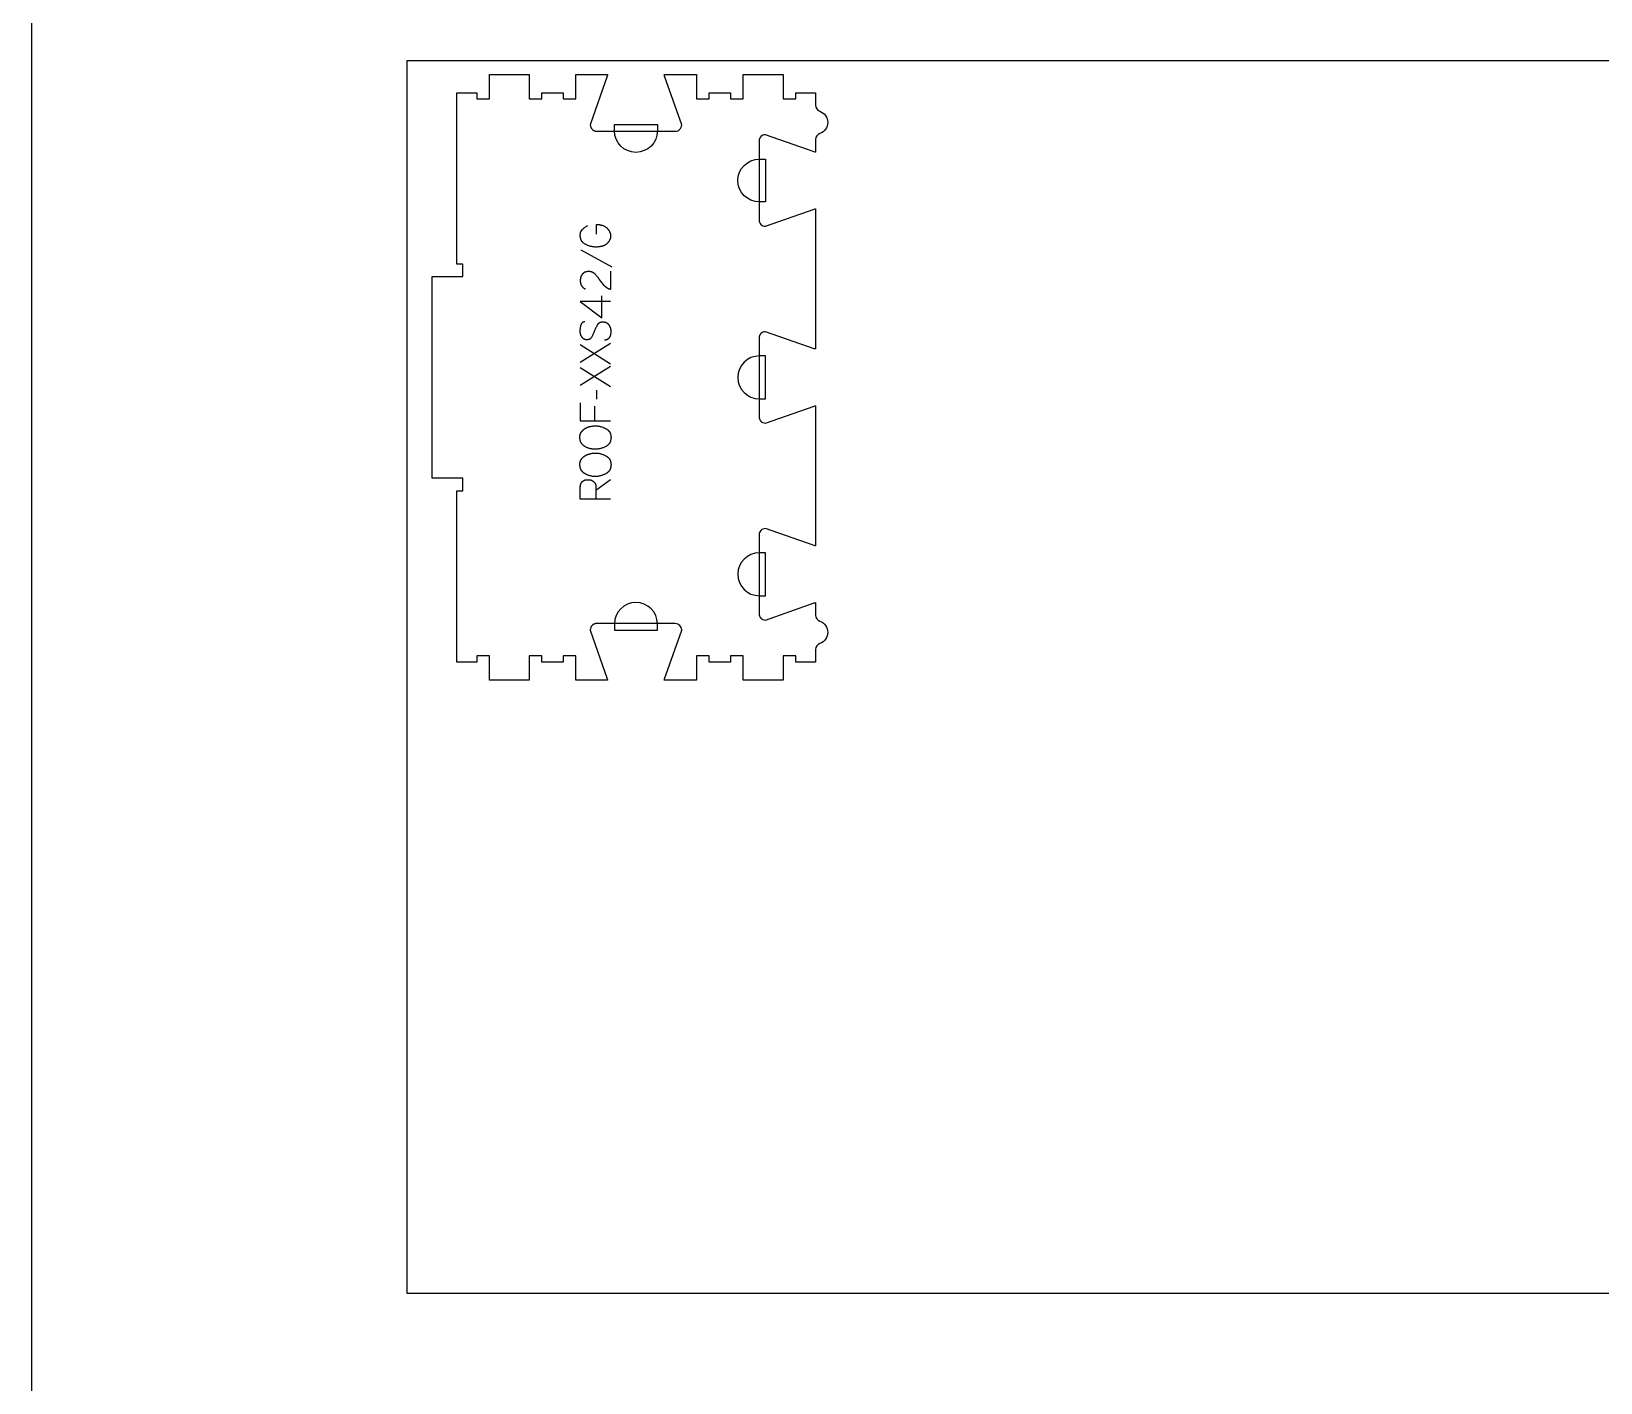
# Model space of a CAD drawing. Extents: x -20252 to -17068, y -84343 to -75479.
# Drawn here: x -20252 to -18698, y -80132 to -78794 of the extents above; entities that cross this region are included whole.
import ezdxf

# ---------------------------------------------------------------- set-up
doc = ezdxf.new("R2010")
doc.units = 0
for name, color, linetype in [('0_SHEET_SPRUCEPLY_2440X122', 1, 'CONTINUOUS'), ('1_ANYTOOL_1MMDEEP_LABELS_S', 2, 'CONTINUOUS'), ('4_ANYTOOL_CUTTHROUGH_OUTSI', 5, 'CONTINUOUS'), ('5_ANYTOOL_HALF_MILL_9MM_IN', 3, 'CONTINUOUS'), ('DONOTCUT', 18, 'CONTINUOUS')]:
    doc.layers.add(name, color=color, linetype=linetype)

msp = doc.modelspace()

# ---------------------------------------------------------------- linework, layer by layer
at = {"layer": '0_SHEET_SPRUCEPLY_2440X122'}
msp.add_lwpolyline([(-19879.9, -78823), (-19879.9, -80043), (-17439.9, -80043), (-17439.9, -78823)], close=True, dxfattribs=at)
at = {"layer": '1_ANYTOOL_1MMDEEP_LABELS_S'}
for points in [[(-19692, -78994.8), (-19692, -78985.1), (-19691.1, -78985.1), (-19690.3, -78985.2), (-19689.9, -78985.2), (-19689.6, -78985.2), (-19689.2, -78985.3), (-19688.8, -78985.4), (-19688.4, -78985.4), (-19688.1, -78985.5), (-19687.7, -78985.6), (-19687.4, -78985.7), (-19687, -78985.8), (-19686.7, -78985.9), (-19686.4, -78986), (-19686, -78986.1), (-19685.7, -78986.2), (-19685.4, -78986.3), (-19685.1, -78986.5), (-19684.8, -78986.6), (-19684.5, -78986.7), (-19684.2, -78986.9), (-19684, -78987.1), (-19683.7, -78987.2), (-19683.4, -78987.4), (-19683.2, -78987.6), (-19682.9, -78987.7), (-19682.7, -78987.9), (-19682.4, -78988.1), (-19682.2, -78988.3), (-19681.9, -78988.6), (-19681.7, -78988.8), (-19681.5, -78989), (-19681.3, -78989.2), (-19681.1, -78989.4), (-19680.9, -78989.7), (-19680.7, -78989.9), (-19680.5, -78990.1), (-19680.4, -78990.3), (-19680.2, -78990.6), (-19680, -78990.8), (-19679.9, -78991), (-19679.7, -78991.3), (-19679.6, -78991.5), (-19679.4, -78991.7), (-19679.3, -78992), (-19679.2, -78992.2), (-19679.1, -78992.5), (-19679, -78992.7), (-19678.9, -78992.9), (-19678.8, -78993.2), (-19678.7, -78993.4), (-19678.6, -78993.7), (-19678.5, -78993.9), (-19678.5, -78994.2), (-19678.4, -78994.4), (-19678.4, -78994.7), (-19678.3, -78994.9), (-19678.3, -78995.2), (-19678.2, -78995.4), (-19678.2, -78995.7), (-19678.2, -78995.9), (-19678.2, -78996.2), (-19678.2, -78996.5), (-19678.2, -78996.7), (-19678.2, -78997), (-19678.2, -78997.2), (-19678.2, -78997.5), (-19678.2, -78997.7), (-19678.3, -78998), (-19678.3, -78998.2), (-19678.4, -78998.5), (-19678.4, -78998.7), (-19678.5, -78999), (-19678.6, -78999.2), (-19678.6, -78999.5), (-19678.7, -78999.7), (-19678.8, -79000), (-19678.9, -79000.2), (-19679, -79000.4), (-19679.1, -79000.7), (-19679.3, -79000.9), (-19679.4, -79001.1), (-19679.5, -79001.4), (-19679.7, -79001.6), (-19679.8, -79001.8), (-19680, -79002.1), (-19680.1, -79002.3), (-19680.3, -79002.5), (-19680.5, -79002.7), (-19680.7, -79003), (-19680.8, -79003.2), (-19681, -79003.4), (-19681.3, -79003.6), (-19681.5, -79003.8), (-19681.7, -79004.1), (-19681.9, -79004.3), (-19682.1, -79004.5), (-19682.4, -79004.7), (-19682.6, -79004.9), (-19682.9, -79005), (-19683.2, -79005.2), (-19683.4, -79005.4), (-19683.7, -79005.6), (-19684, -79005.7), (-19684.3, -79005.9), (-19684.6, -79006), (-19684.9, -79006.1), (-19685.2, -79006.3), (-19685.5, -79006.4), (-19685.9, -79006.5), (-19686.2, -79006.6), (-19686.6, -79006.7), (-19686.9, -79006.8), (-19687.3, -79006.9), (-19687.7, -79007), (-19688, -79007.1), (-19688.4, -79007.1), (-19688.8, -79007.2), (-19689.2, -79007.3), (-19689.6, -79007.3), (-19690, -79007.4), (-19690.9, -79007.4), (-19691.8, -79007.5), (-19692.7, -79007.5), (-19693.4, -79007.5), (-19694, -79007.4), (-19694.7, -79007.4), (-19695.4, -79007.3), (-19696.1, -79007.2), (-19696.7, -79007.1), (-19697.4, -79007), (-19698, -79006.8), (-19698.7, -79006.6), (-19699.3, -79006.4), (-19700, -79006.2), (-19700.6, -79006), (-19701.3, -79005.7), (-19701.9, -79005.4), (-19702.5, -79005.1), (-19703.2, -79004.8), (-19703.5, -79004.6), (-19703.8, -79004.5), (-19704.1, -79004.3), (-19704.4, -79004.1), (-19704.6, -79003.9), (-19704.8, -79003.8), (-19704.9, -79003.7), (-19705, -79003.6), (-19705.1, -79003.5), (-19705.3, -79003.3), (-19705.4, -79003.2), (-19705.5, -79003.1), (-19705.6, -79003), (-19705.7, -79002.9), (-19705.8, -79002.8), (-19705.9, -79002.6), (-19706, -79002.5), (-19706.1, -79002.4), (-19706.2, -79002.3), (-19706.3, -79002.1), (-19706.4, -79002), (-19706.5, -79001.9), (-19706.6, -79001.8), (-19706.7, -79001.6), (-19706.8, -79001.5), (-19706.9, -79001.3), (-19707, -79001.2), (-19707, -79001.1), (-19707.1, -79000.9), (-19707.2, -79000.8), (-19707.2, -79000.6), (-19707.3, -79000.5), (-19707.4, -79000.3), (-19707.4, -79000.2), (-19707.5, -79000), (-19707.6, -78999.9), (-19707.6, -78999.7), (-19707.7, -78999.4), (-19707.8, -78999.1), (-19707.9, -78998.7), (-19708, -78998.4), (-19708, -78998), (-19708.1, -78997.7), (-19708.1, -78997.3), (-19708.2, -78996.9), (-19708.2, -78996.6), (-19708.2, -78996.2), (-19708.2, -78995.8), (-19708.2, -78995.6), (-19708.2, -78995.3), (-19708.2, -78995.1), (-19708.2, -78994.9), (-19708.2, -78994.7), (-19708.1, -78994.5), (-19708.1, -78994.3), (-19708.1, -78994.1), (-19708, -78993.9), (-19708, -78993.7), (-19707.9, -78993.5), (-19707.9, -78993.3), (-19707.8, -78993.1), (-19707.8, -78992.9), (-19707.7, -78992.7), (-19707.6, -78992.5), (-19707.6, -78992.3), (-19707.5, -78992.2), (-19707.4, -78992), (-19707.3, -78991.8), (-19707.2, -78991.6), (-19707.1, -78991.5), (-19707, -78991.3), (-19706.9, -78991.1), (-19706.8, -78991), (-19706.7, -78990.8), (-19706.6, -78990.7), (-19706.5, -78990.5), (-19706.3, -78990.4), (-19706.2, -78990.2), (-19706.1, -78990.1), (-19705.9, -78989.9), (-19705.7, -78989.7), (-19705.4, -78989.4), (-19705.1, -78989.1), (-19704.8, -78988.9), (-19704.5, -78988.6), (-19704.2, -78988.4), (-19703.8, -78988.1), (-19703.5, -78987.9), (-19703.2, -78987.7), (-19702.9, -78987.4), (-19702.5, -78987.2), (-19702.2, -78987), (-19701.9, -78986.8), (-19701.5, -78986.6), (-19701.2, -78986.4), (-19700.8, -78986.3)], [(-19707.7, -79010.1), (-19677, -79027.2)], [(-19678.3, -79031.3), (-19678.3, -79049.6), (-19678.8, -79049.4), (-19679, -79049.3), (-19679.2, -79049.3), (-19679.4, -79049.2), (-19679.6, -79049.1), (-19679.8, -79049), (-19680.1, -79048.9), (-19680.3, -79048.8), (-19680.5, -79048.7), (-19680.7, -79048.6), (-19680.9, -79048.5), (-19681.1, -79048.4), (-19681.3, -79048.2), (-19681.5, -79048.1), (-19681.7, -79048), (-19681.9, -79047.9), (-19682.1, -79047.7), (-19682.2, -79047.6), (-19682.4, -79047.5), (-19682.6, -79047.3), (-19682.8, -79047.2), (-19683, -79047), (-19683.1, -79046.9), (-19683.3, -79046.7), (-19683.5, -79046.6), (-19683.6, -79046.4), (-19683.8, -79046.2), (-19684, -79046.1), (-19684.1, -79045.9), (-19684.4, -79045.5), (-19685.7, -79044), (-19686.9, -79042.5), (-19688, -79041), (-19689.1, -79039.5), (-19689.7, -79038.8), (-19690.3, -79038), (-19690.8, -79037.3), (-19691.4, -79036.6), (-19692, -79036), (-19692.6, -79035.3), (-19693.2, -79034.7), (-19693.9, -79034.1), (-19694, -79033.9), (-19694.2, -79033.8), (-19694.3, -79033.7), (-19694.5, -79033.5), (-19694.7, -79033.4), (-19694.8, -79033.3), (-19695, -79033.2), (-19695.2, -79033.1), (-19695.3, -79033), (-19695.5, -79032.9), (-19695.7, -79032.8), (-19695.9, -79032.7), (-19696.1, -79032.6), (-19696.2, -79032.5), (-19696.4, -79032.4), (-19696.6, -79032.3), (-19696.8, -79032.3), (-19697, -79032.2), (-19697.2, -79032.1), (-19697.4, -79032.1), (-19697.6, -79032), (-19697.8, -79032), (-19698, -79031.9), (-19698.2, -79031.9), (-19698.4, -79031.8), (-19698.7, -79031.8), (-19698.9, -79031.8), (-19699.1, -79031.8), (-19699.3, -79031.8), (-19699.5, -79031.7), (-19699.8, -79031.7), (-19700, -79031.7), (-19700.2, -79031.7), (-19700.5, -79031.7), (-19700.7, -79031.8), (-19701, -79031.8), (-19701.2, -79031.8), (-19701.4, -79031.8), (-19701.7, -79031.9), (-19701.9, -79031.9), (-19702.1, -79031.9), (-19702.3, -79032), (-19702.5, -79032), (-19702.7, -79032.1), (-19702.9, -79032.2), (-19703.1, -79032.2), (-19703.3, -79032.3), (-19703.5, -79032.4), (-19703.7, -79032.5), (-19703.9, -79032.5), (-19704.1, -79032.6), (-19704.3, -79032.7), (-19704.4, -79032.8), (-19704.6, -79032.9), (-19704.8, -79033), (-19704.9, -79033.2), (-19705.1, -79033.3), (-19705.3, -79033.4), (-19705.4, -79033.5), (-19705.6, -79033.7), (-19705.7, -79033.8), (-19705.8, -79034), (-19706, -79034.1), (-19706.1, -79034.3), (-19706.2, -79034.4), (-19706.4, -79034.6), (-19706.5, -79034.8), (-19706.6, -79034.9), (-19706.7, -79035.1), (-19706.8, -79035.3), (-19706.9, -79035.4), (-19707, -79035.6), (-19707.1, -79035.8), (-19707.2, -79036), (-19707.3, -79036.2), (-19707.4, -79036.3), (-19707.5, -79036.5), (-19707.5, -79036.7), (-19707.6, -79036.9), (-19707.7, -79037.1), (-19707.7, -79037.3), (-19707.8, -79037.5), (-19707.9, -79037.7), (-19707.9, -79037.9), (-19708, -79038.2), (-19708, -79038.4), (-19708, -79038.6), (-19708.1, -79038.8), (-19708.1, -79039), (-19708.1, -79039.3), (-19708.2, -79039.5), (-19708.2, -79039.7), (-19708.2, -79039.9), (-19708.2, -79040.2), (-19708.2, -79040.7), (-19708.2, -79041), (-19708.2, -79041.4), (-19708.2, -79041.7), (-19708.1, -79042.1), (-19708.1, -79042.4), (-19708, -79042.8), (-19708, -79043.1), (-19707.9, -79043.4), (-19707.8, -79043.7), (-19707.8, -79043.9), (-19707.7, -79044), (-19707.7, -79044.2), (-19707.6, -79044.3), (-19707.6, -79044.5), (-19707.5, -79044.6), (-19707.4, -79044.8), (-19707.4, -79044.9), (-19707.3, -79045), (-19707.2, -79045.2), (-19707.2, -79045.3), (-19707.1, -79045.5), (-19707, -79045.6), (-19706.9, -79045.7), (-19706.9, -79045.9), (-19706.8, -79046), (-19706.7, -79046.1), (-19706.6, -79046.2), (-19706.5, -79046.4), (-19706.4, -79046.5), (-19706.3, -79046.6), (-19706.2, -79046.7), (-19706.1, -79046.9), (-19706, -79047), (-19705.9, -79047.1), (-19705.8, -79047.2), (-19705.7, -79047.3), (-19705.6, -79047.4), (-19705.5, -79047.5), (-19705.3, -79047.6), (-19705.2, -79047.7), (-19705.1, -79047.9), (-19704.8, -79048.1), (-19704.6, -79048.3), (-19704.3, -79048.4), (-19704, -79048.6), (-19703.7, -79048.8), (-19703.4, -79049), (-19703.1, -79049.1)], [(-19678.2, -79061.5), (-19708.3, -79061.4), (-19686.9, -79077.5)], [(-19686.9, -79077.5), (-19686.9, -79055.7)], [(-19703.6, -79081.5), (-19703.8, -79081.5), (-19703.9, -79081.5), (-19704, -79081.5), (-19704.1, -79081.5), (-19704.2, -79081.5), (-19704.3, -79081.5), (-19704.4, -79081.5), (-19704.4, -79081.6), (-19704.5, -79081.6), (-19704.6, -79081.6), (-19704.7, -79081.6), (-19704.8, -79081.6), (-19704.9, -79081.7), (-19704.9, -79081.7), (-19705, -79081.7), (-19705.1, -79081.7), (-19705.2, -79081.8), (-19705.2, -79081.8), (-19705.3, -79081.8), (-19705.4, -79081.8), (-19705.5, -79081.9), (-19705.5, -79081.9), (-19705.6, -79082), (-19705.7, -79082), (-19705.7, -79082), (-19705.8, -79082.1), (-19705.9, -79082.1), (-19706, -79082.2), (-19706, -79082.2), (-19706.1, -79082.3), (-19706.1, -79082.3), (-19706.2, -79082.4), (-19706.3, -79082.4), (-19706.3, -79082.5), (-19706.4, -79082.5), (-19706.4, -79082.6), (-19706.5, -79082.7), (-19706.6, -79082.7), (-19706.6, -79082.8), (-19706.7, -79082.8), (-19706.7, -79082.9), (-19706.8, -79083), (-19706.8, -79083), (-19706.9, -79083.1), (-19706.9, -79083.2), (-19707, -79083.3), (-19707, -79083.3), (-19707.1, -79083.4), (-19707.1, -79083.5), (-19707.1, -79083.6), (-19707.2, -79083.7), (-19707.3, -79083.8), (-19707.3, -79084), (-19707.4, -79084.2), (-19707.5, -79084.4), (-19707.5, -79084.6), (-19707.6, -79084.8), (-19707.8, -79085.6), (-19708, -79086.4), (-19708.2, -79087.2), (-19708.3, -79087.9), (-19708.4, -79088.3), (-19708.4, -79088.7), (-19708.5, -79089.1), (-19708.5, -79089.4), (-19708.5, -79089.8), (-19708.5, -79090.2), (-19708.5, -79090.5), (-19708.6, -79090.9), (-19708.6, -79091.1), (-19708.5, -79091.3), (-19708.5, -79091.5), (-19708.5, -79091.7), (-19708.5, -79091.8), (-19708.5, -79092), (-19708.5, -79092.2), (-19708.4, -79092.4), (-19708.4, -79092.6), (-19708.4, -79092.8), (-19708.3, -79093), (-19708.3, -79093.1), (-19708.3, -79093.3), (-19708.2, -79093.5), (-19708.2, -79093.7), (-19708.1, -79093.8), (-19708, -79094), (-19708, -79094.2), (-19707.9, -79094.4), (-19707.8, -79094.5), (-19707.8, -79094.7), (-19707.7, -79094.9), (-19707.6, -79095), (-19707.5, -79095.2), (-19707.4, -79095.4), (-19707.4, -79095.5), (-19707.3, -79095.7), (-19707.2, -79095.9), (-19707.1, -79096), (-19707, -79096.2), (-19706.8, -79096.3), (-19706.7, -79096.5), (-19706.6, -79096.6), (-19706.5, -79096.8), (-19706.4, -79096.9), (-19706.3, -79097.1), (-19706.1, -79097.2), (-19706, -79097.3), (-19705.9, -79097.5), (-19705.7, -79097.6), (-19705.6, -79097.7), (-19705.4, -79097.8), (-19705.3, -79097.9), (-19705.1, -79098), (-19705, -79098.1), (-19704.8, -79098.2), (-19704.7, -79098.3), (-19704.5, -79098.4), (-19704.4, -79098.4), (-19704.2, -79098.5), (-19704, -79098.6), (-19703.8, -79098.6), (-19703.7, -79098.7), (-19703.5, -79098.7), (-19703.3, -79098.8), (-19703.1, -79098.8), (-19702.9, -79098.9), (-19702.7, -79098.9), (-19702.5, -79098.9), (-19702.3, -79098.9), (-19702.1, -79099), (-19701.9, -79099), (-19701.7, -79099), (-19701.5, -79099), (-19701.3, -79099), (-19701.1, -79099), (-19700.9, -79099), (-19700.7, -79098.9), (-19700.5, -79098.9), (-19700.3, -79098.9), (-19700.1, -79098.8), (-19699.9, -79098.8), (-19699.7, -79098.8), (-19699.5, -79098.7), (-19699.4, -79098.6), (-19699.2, -79098.6), (-19699.1, -79098.5), (-19699, -79098.5), (-19698.9, -79098.5), (-19698.8, -79098.4), (-19698.8, -79098.4), (-19698.7, -79098.4), (-19698.6, -79098.3), (-19698.5, -79098.3), (-19698.4, -79098.2), (-19698.4, -79098.2), (-19698.3, -79098.1), (-19698.2, -79098.1), (-19698.1, -79098), (-19698.1, -79098), (-19698, -79097.9), (-19697.9, -79097.9), (-19697.9, -79097.8), (-19697.8, -79097.8), (-19697.7, -79097.7), (-19697.6, -79097.6), (-19697.6, -79097.6), (-19697.5, -79097.5), (-19697.4, -79097.5), (-19697.4, -79097.4), (-19697.3, -79097.3), (-19697.1, -79097.1), (-19697, -79097), (-19696.9, -79096.8), (-19696.8, -79096.7), (-19696.7, -79096.5), (-19696.6, -79096.3), (-19696.5, -79096.2), (-19696.1, -79095.4), (-19695.7, -79094.7), (-19695.3, -79094), (-19695, -79093.2), (-19694.6, -79092.4), (-19694.3, -79091.6), (-19694, -79090.8), (-19693.7, -79090), (-19693.3, -79089.2), (-19693, -79088.3), (-19692.7, -79087.6), (-19692.3, -79086.8), (-19691.9, -79086.1), (-19691.6, -79085.3), (-19691.1, -79084.6), (-19690.7, -79083.9), (-19690.6, -79083.8), (-19690.5, -79083.6), (-19690.4, -79083.5), (-19690.3, -79083.4), (-19690.3, -79083.3), (-19690.2, -79083.2), (-19690.1, -79083.2), (-19690.1, -79083.1), (-19690, -79083), (-19689.9, -79083), (-19689.9, -79082.9), (-19689.8, -79082.8), (-19689.7, -79082.8), (-19689.7, -79082.7), (-19689.6, -79082.7), (-19689.5, -79082.6), (-19689.5, -79082.5), (-19689.4, -79082.5), (-19689.3, -79082.4), (-19689.2, -79082.4), (-19689.2, -79082.3), (-19689.1, -79082.3), (-19689, -79082.2), (-19688.9, -79082.2), (-19688.8, -79082.1), (-19688.8, -79082.1), (-19688.7, -79082.1), (-19688.6, -79082), (-19688.5, -79082), (-19688.4, -79082), (-19688.3, -79081.9), (-19688.2, -79081.9), (-19688.2, -79081.8), (-19688.1, -79081.8), (-19688, -79081.8), (-19687.9, -79081.8), (-19687.8, -79081.7), (-19687.6, -79081.7), (-19687.4, -79081.6), (-19687.2, -79081.6), (-19687, -79081.6), (-19686.8, -79081.5), (-19686.6, -79081.5), (-19686.4, -79081.5), (-19686.2, -79081.5), (-19686, -79081.5), (-19685.7, -79081.5), (-19685.5, -79081.5), (-19685.3, -79081.5), (-19685.1, -79081.6), (-19684.8, -79081.6), (-19684.6, -79081.6), (-19684.4, -79081.7), (-19684.2, -79081.7), (-19684, -79081.7), (-19683.7, -79081.8), (-19683.5, -79081.8), (-19683.3, -79081.9), (-19683.1, -79082), (-19682.9, -79082), (-19682.8, -79082.1), (-19682.6, -79082.2), (-19682.4, -79082.3), (-19682.2, -79082.4), (-19682, -79082.5), (-19681.9, -79082.6), (-19681.7, -79082.7), (-19681.5, -79082.8), (-19681.4, -79082.9), (-19681.2, -79083), (-19681.1, -79083.2), (-19680.9, -79083.3), (-19680.8, -79083.4), (-19680.6, -79083.6), (-19680.5, -79083.7), (-19680.3, -79083.9), (-19680.2, -79084), (-19680.1, -79084.2), (-19680, -79084.4), (-19679.8, -79084.5), (-19679.7, -79084.7), (-19679.5, -79085.1), (-19679.3, -79085.4), (-19679.1, -79085.8), (-19678.9, -79086.2), (-19678.8, -79086.5), (-19678.6, -79086.9), (-19678.5, -79087.1), (-19678.5, -79087.3), (-19678.4, -79087.5), (-19678.4, -79087.7), (-19678.3, -79087.9), (-19678.2, -79088.1), (-19678.2, -79088.3), (-19678.1, -79088.5), (-19678.1, -79088.7), (-19678.1, -79088.9), (-19678, -79089.1), (-19678, -79089.3), (-19678, -79089.5), (-19677.9, -79089.7), (-19677.9, -79090.1), (-19677.9, -79090.5), (-19677.9, -79090.9), (-19677.9, -79091.3), (-19677.9, -79091.7), (-19677.9, -79092.1), (-19677.9, -79092.5), (-19678, -79092.9), (-19678.1, -79093.3), (-19678.1, -79093.7), (-19678.2, -79094.1), (-19678.3, -79094.5), (-19678.4, -79094.8), (-19678.6, -79095.2), (-19678.7, -79095.6), (-19678.9, -79095.9), (-19679, -79096.3), (-19679.2, -79096.6), (-19679.4, -79097), (-19679.5, -79097.1), (-19679.6, -79097.3), (-19679.7, -79097.5), (-19679.8, -79097.6), (-19679.9, -79097.8), (-19680.1, -79097.9), (-19680.2, -79098), (-19680.3, -79098.2), (-19680.4, -79098.3), (-19680.5, -79098.4), (-19680.7, -79098.5), (-19680.8, -79098.6), (-19680.9, -79098.7), (-19680.9, -79098.7), (-19681, -79098.8), (-19681.1, -79098.8), (-19681.2, -79098.9), (-19681.2, -79098.9), (-19681.3, -79099), (-19681.4, -79099), (-19681.4, -79099.1), (-19681.5, -79099.1), (-19681.6, -79099.1), (-19681.7, -79099.2), (-19681.7, -79099.2), (-19681.8, -79099.3), (-19681.9, -79099.3), (-19682, -79099.3), (-19682.1, -79099.4), (-19682.1, -79099.4), (-19682.2, -79099.4), (-19682.3, -79099.4), (-19682.5, -79099.5), (-19682.6, -79099.5), (-19682.8, -79099.6), (-19683, -79099.6), (-19683.2, -79099.6), (-19683.3, -79099.7), (-19683.5, -79099.7), (-19683.7, -79099.7), (-19683.9, -79099.7), (-19684.1, -79099.7)], [(-19678.2, -79102.9), (-19708.2, -79121.8)], [(-19708.2, -79104.1), (-19678.2, -79123)], [(-19678.2, -79125.6), (-19708.2, -79144.5)], [(-19708.2, -79126.8), (-19678.2, -79145.7)], [(-19692.1, -79149.2), (-19692, -79158)], [(-19708.2, -79161.8), (-19708.2, -79179.5), (-19678.2, -79179.5)], [(-19694.2, -79165), (-19694.2, -79179.5)], [(-19678.2, -79257.1), (-19708.2, -79257.1), (-19708.2, -79245.7), (-19708.2, -79245.2), (-19708.2, -79244.8), (-19708.2, -79244.5), (-19708.1, -79244.3), (-19708.1, -79244.1), (-19708.1, -79243.9), (-19708.1, -79243.6), (-19708, -79243.4), (-19708, -79243.2), (-19707.9, -79243), (-19707.9, -79242.8), (-19707.8, -79242.6), (-19707.8, -79242.4), (-19707.7, -79242.2), (-19707.7, -79242.1), (-19707.6, -79241.9), (-19707.5, -79241.7), (-19707.4, -79241.5), (-19707.4, -79241.3), (-19707.3, -79241.2), (-19707.2, -79241), (-19707.1, -79240.9), (-19707, -79240.7), (-19706.9, -79240.6), (-19706.8, -79240.4), (-19706.7, -79240.3), (-19706.6, -79240.1), (-19706.5, -79240), (-19706.4, -79239.9), (-19706.2, -79239.7), (-19706.1, -79239.6), (-19706, -79239.5), (-19705.9, -79239.4), (-19705.7, -79239.3), (-19705.6, -79239.2), (-19705.4, -79239.1), (-19705.3, -79239), (-19705.1, -79238.9), (-19705, -79238.8), (-19704.8, -79238.7), (-19704.7, -79238.6), (-19704.5, -79238.5), (-19704.3, -79238.5), (-19704.2, -79238.4), (-19704, -79238.3), (-19703.8, -79238.2), (-19703.6, -79238.2), (-19703.4, -79238.1), (-19703.2, -79238.1), (-19703, -79238), (-19702.8, -79238), (-19702.6, -79237.9), (-19702.4, -79237.9), (-19702.2, -79237.9), (-19702, -79237.8), (-19701.8, -79237.8), (-19701.5, -79237.8), (-19701.3, -79237.8), (-19700.8, -79237.8), (-19700.4, -79237.8), (-19700.2, -79237.8), (-19700, -79237.8), (-19699.8, -79237.8), (-19699.7, -79237.8), (-19699.5, -79237.8), (-19699.3, -79237.8), (-19699.2, -79237.8), (-19699, -79237.9), (-19698.8, -79237.9), (-19698.6, -79237.9), (-19698.5, -79238), (-19698.3, -79238), (-19698.1, -79238), (-19698, -79238.1), (-19697.8, -79238.1), (-19697.7, -79238.2), (-19697.5, -79238.3), (-19697.3, -79238.3), (-19697.2, -79238.4), (-19697, -79238.4), (-19696.9, -79238.5), (-19696.7, -79238.6), (-19696.5, -79238.7), (-19696.4, -79238.8), (-19696.2, -79238.8), (-19696.1, -79238.9), (-19695.9, -79239), (-19695.8, -79239.1), (-19695.6, -79239.2), (-19695.5, -79239.3), (-19695.3, -79239.4), (-19695.2, -79239.5), (-19695, -79239.6), (-19694.9, -79239.8), (-19694.8, -79239.9), (-19694.6, -79240), (-19694.5, -79240.1), (-19694.4, -79240.2), (-19694.3, -79240.4), (-19694.1, -79240.5), (-19694, -79240.6), (-19693.9, -79240.8), (-19693.8, -79240.9), (-19693.7, -79241), (-19693.6, -79241.2), (-19693.6, -79241.3), (-19693.5, -79241.5), (-19693.4, -79241.6), (-19693.3, -79241.8), (-19693.2, -79241.9), (-19693.2, -79242.1), (-19693.1, -79242.2), (-19693.1, -79242.4), (-19693, -79242.6), (-19693, -79242.7), (-19692.9, -79242.9), (-19692.9, -79243.1), (-19692.9, -79243.2), (-19692.8, -79243.4), (-19692.8, -79243.6), (-19692.8, -79243.8), (-19692.8, -79243.9), (-19692.7, -79244.1), (-19692.7, -79246), (-19692.7, -79248.1), (-19692.7, -79257)], [(-19692.7, -79248.1), (-19678.2, -79237.6)]]:
    msp.add_lwpolyline(points, dxfattribs=at)
for points in [[(-19708.6, -79195.7), (-19708.5, -79195.3), (-19708.5, -79194.9), (-19708.5, -79194.6), (-19708.5, -79194.2), (-19708.4, -79194), (-19708.4, -79193.9), (-19708.4, -79193.7), (-19708.3, -79193.5), (-19708.3, -79193.4), (-19708.3, -79193.2), (-19708.2, -79193.1), (-19708.2, -79192.9), (-19708.1, -79192.7), (-19708.1, -79192.6), (-19708, -79192.4), (-19708, -79192.3), (-19707.9, -79192.1), (-19707.9, -79192), (-19707.8, -79191.8), (-19707.7, -79191.7), (-19707.7, -79191.5), (-19707.6, -79191.4), (-19707.5, -79191.2), (-19707.4, -79191.1), (-19707.3, -79191), (-19707.3, -79190.8), (-19707.2, -79190.7), (-19707.1, -79190.6), (-19706.9, -79190.3), (-19706.7, -79190.1), (-19706.5, -79189.8), (-19706.3, -79189.6), (-19706.1, -79189.3), (-19705.9, -79189.1), (-19705.6, -79188.9), (-19705.4, -79188.7), (-19705.2, -79188.4), (-19704.9, -79188.2), (-19704.7, -79188), (-19704.4, -79187.8), (-19704.1, -79187.6), (-19703.9, -79187.5), (-19703.6, -79187.3), (-19703.3, -79187.1), (-19703, -79186.9), (-19702.7, -79186.8), (-19702.5, -79186.6), (-19702.2, -79186.5), (-19701.9, -79186.3), (-19701.6, -79186.2), (-19701.2, -79186.1), (-19700.9, -79185.9), (-19700.6, -79185.8), (-19700.3, -79185.7), (-19700, -79185.6), (-19699.7, -79185.5), (-19699.3, -79185.4), (-19699, -79185.3), (-19698.7, -79185.2), (-19698.3, -79185.1), (-19697.6, -79185), (-19697, -79184.9), (-19696.3, -79184.8), (-19695.6, -79184.7), (-19695, -79184.6), (-19694.3, -79184.6), (-19693.7, -79184.5), (-19693, -79184.5), (-19692.4, -79184.5), (-19691.8, -79184.6), (-19691.1, -79184.6), (-19690.5, -79184.7), (-19689.9, -79184.8), (-19689.2, -79184.9), (-19688.6, -79185.1), (-19687.9, -79185.2), (-19687.3, -79185.4), (-19686.7, -79185.6), (-19686, -79185.8), (-19685.4, -79186.1), (-19684.8, -79186.3), (-19684.1, -79186.6), (-19683.5, -79187), (-19682.8, -79187.3), (-19682.5, -79187.5), (-19682.2, -79187.6), (-19681.9, -79187.8), (-19681.6, -79188), (-19681.4, -79188.2), (-19681.1, -79188.4), (-19680.9, -79188.6), (-19680.6, -79188.9), (-19680.5, -79189), (-19680.4, -79189.1), (-19680.3, -79189.2), (-19680.1, -79189.3), (-19680, -79189.4), (-19679.9, -79189.6), (-19679.8, -79189.7), (-19679.7, -79189.8), (-19679.6, -79189.9), (-19679.5, -79190.1), (-19679.4, -79190.2), (-19679.4, -79190.3), (-19679.3, -79190.4), (-19679.2, -79190.6), (-19679.1, -79190.7), (-19679, -79190.8), (-19678.9, -79191), (-19678.9, -79191.1), (-19678.8, -79191.3), (-19678.7, -79191.4), (-19678.6, -79191.6), (-19678.6, -79191.7), (-19678.5, -79191.8), (-19678.5, -79192), (-19678.4, -79192.1), (-19678.3, -79192.3), (-19678.3, -79192.4), (-19678.2, -79192.6), (-19678.1, -79192.9), (-19678.1, -79193.2), (-19678, -79193.6), (-19677.9, -79193.9), (-19677.9, -79194.2), (-19677.8, -79194.6), (-19677.8, -79194.9), (-19677.8, -79195.3), (-19677.7, -79195.6), (-19677.7, -79196), (-19677.7, -79196.4), (-19677.8, -79196.8), (-19677.8, -79197.1), (-19677.8, -79197.5), (-19677.9, -79197.9), (-19677.9, -79198.2), (-19678, -79198.5), (-19678.1, -79198.9), (-19678.1, -79199.2), (-19678.2, -79199.5), (-19678.3, -79199.7), (-19678.4, -79199.8), (-19678.4, -79200), (-19678.5, -79200.2), (-19678.5, -79200.3), (-19678.6, -79200.5), (-19678.7, -79200.6), (-19678.7, -79200.8), (-19678.8, -79200.9), (-19678.9, -79201), (-19679, -79201.2), (-19679, -79201.3), (-19679.1, -79201.5), (-19679.2, -79201.6), (-19679.3, -79201.7), (-19679.4, -79201.9), (-19679.5, -79202), (-19679.6, -79202.1), (-19679.7, -79202.3), (-19679.8, -79202.4), (-19679.9, -79202.5), (-19680, -79202.6), (-19680.1, -79202.8), (-19680.2, -79202.9), (-19680.3, -79203), (-19680.4, -79203.1), (-19680.5, -79203.2), (-19680.7, -79203.3), (-19680.8, -79203.5), (-19680.9, -79203.6), (-19681.2, -79203.8), (-19681.4, -79204), (-19681.7, -79204.2), (-19682, -79204.4), (-19682.3, -79204.6), (-19682.6, -79204.8), (-19682.9, -79204.9), (-19683.6, -79205.3), (-19684.2, -79205.6), (-19684.9, -79205.9), (-19685.5, -79206.2), (-19686.2, -79206.4), (-19686.8, -79206.6), (-19687.5, -79206.8), (-19688.1, -79207), (-19688.8, -79207.2), (-19689.4, -79207.3), (-19690.1, -79207.4), (-19690.7, -79207.5), (-19691.4, -79207.6), (-19692, -79207.7), (-19692.7, -79207.7), (-19693.3, -79207.7), (-19694, -79207.7), (-19694.7, -79207.7), (-19695.4, -79207.6), (-19696.1, -79207.5), (-19696.7, -79207.4), (-19697.4, -79207.3), (-19698.1, -79207.2), (-19698.7, -79207), (-19699.4, -79206.8), (-19700, -79206.6), (-19700.6, -79206.3), (-19701.3, -79206.1), (-19701.9, -79205.8), (-19702.5, -79205.5), (-19703.1, -79205.2), (-19703.7, -79204.8), (-19704, -79204.6), (-19704.3, -79204.4), (-19704.6, -79204.2), (-19704.9, -79204), (-19705.1, -79203.8), (-19705.4, -79203.6), (-19705.6, -79203.4), (-19705.8, -79203.2), (-19706, -79203), (-19706.1, -79202.9), (-19706.2, -79202.8), (-19706.3, -79202.7), (-19706.4, -79202.6), (-19706.5, -79202.4), (-19706.6, -79202.3), (-19706.7, -79202.2), (-19706.8, -79202), (-19706.9, -79201.9), (-19706.9, -79201.8), (-19707, -79201.6), (-19707.1, -79201.5), (-19707.2, -79201.4), (-19707.3, -79201.2), (-19707.3, -79201.1), (-19707.4, -79200.9), (-19707.5, -79200.8), (-19707.6, -79200.5), (-19707.8, -79200.2), (-19707.9, -79199.9), (-19708, -79199.6), (-19708.1, -79199.2), (-19708.2, -79198.9), (-19708.3, -79198.6), (-19708.3, -79198.2), (-19708.4, -79197.9), (-19708.4, -79197.5), (-19708.5, -79197.2), (-19708.5, -79196.8), (-19708.5, -79196.4), (-19708.5, -79196.1)], [(-19708.6, -79222.6), (-19708.5, -79222.3), (-19708.5, -79221.9), (-19708.5, -79221.5), (-19708.5, -79221.2), (-19708.4, -79221), (-19708.4, -79220.8), (-19708.4, -79220.7), (-19708.3, -79220.5), (-19708.3, -79220.3), (-19708.3, -79220.2), (-19708.2, -79220), (-19708.2, -79219.8), (-19708.1, -79219.7), (-19708.1, -79219.5), (-19708, -79219.4), (-19708, -79219.2), (-19707.9, -79219.1), (-19707.9, -79218.9), (-19707.8, -79218.8), (-19707.7, -79218.6), (-19707.7, -79218.5), (-19707.6, -79218.3), (-19707.5, -79218.2), (-19707.4, -79218.1), (-19707.3, -79217.9), (-19707.3, -79217.8), (-19707.2, -79217.7), (-19707.1, -79217.5), (-19706.9, -79217.3), (-19706.7, -79217), (-19706.5, -79216.8), (-19706.3, -79216.5), (-19706.1, -79216.3), (-19705.9, -79216.1), (-19705.6, -79215.8), (-19705.4, -79215.6), (-19705.2, -79215.4), (-19704.9, -79215.2), (-19704.7, -79215), (-19704.4, -79214.8), (-19704.1, -79214.6), (-19703.9, -79214.4), (-19703.6, -79214.2), (-19703.3, -79214.1), (-19703, -79213.9), (-19702.7, -79213.7), (-19702.5, -79213.6), (-19702.2, -79213.4), (-19701.9, -79213.3), (-19701.6, -79213.2), (-19701.2, -79213), (-19700.9, -79212.9), (-19700.6, -79212.8), (-19700.3, -79212.7), (-19700, -79212.6), (-19699.7, -79212.5), (-19699.3, -79212.4), (-19699, -79212.3), (-19698.7, -79212.2), (-19698.3, -79212.1), (-19697.6, -79212), (-19697, -79211.8), (-19696.3, -79211.7), (-19695.6, -79211.6), (-19695, -79211.6), (-19694.3, -79211.5), (-19693.7, -79211.5), (-19693, -79211.5), (-19692.4, -79211.5), (-19691.8, -79211.5), (-19691.1, -79211.6), (-19690.5, -79211.7), (-19689.9, -79211.7), (-19689.2, -79211.9), (-19688.6, -79212), (-19687.9, -79212.2), (-19687.3, -79212.4), (-19686.7, -79212.6), (-19686, -79212.8), (-19685.4, -79213), (-19684.8, -79213.3), (-19684.1, -79213.6), (-19683.5, -79213.9), (-19682.8, -79214.2), (-19682.5, -79214.4), (-19682.2, -79214.6), (-19681.9, -79214.8), (-19681.6, -79215), (-19681.4, -79215.2), (-19681.1, -79215.4), (-19680.9, -79215.6), (-19680.6, -79215.8), (-19680.5, -79215.9), (-19680.4, -79216.1), (-19680.3, -79216.2), (-19680.1, -79216.3), (-19680, -79216.4), (-19679.9, -79216.5), (-19679.8, -79216.6), (-19679.7, -79216.8), (-19679.6, -79216.9), (-19679.5, -79217), (-19679.4, -79217.1), (-19679.4, -79217.3), (-19679.3, -79217.4), (-19679.2, -79217.5), (-19679.1, -79217.7), (-19679, -79217.8), (-19678.9, -79217.9), (-19678.9, -79218.1), (-19678.8, -79218.2), (-19678.7, -79218.4), (-19678.6, -79218.5), (-19678.6, -79218.7), (-19678.5, -79218.8), (-19678.5, -79218.9), (-19678.4, -79219.1), (-19678.3, -79219.2), (-19678.3, -79219.4), (-19678.2, -79219.6), (-19678.1, -79219.9), (-19678.1, -79220.2), (-19678, -79220.5), (-19677.9, -79220.8), (-19677.9, -79221.2), (-19677.8, -79221.5), (-19677.8, -79221.9), (-19677.8, -79222.2), (-19677.7, -79222.6), (-19677.7, -79223), (-19677.7, -79223.3), (-19677.8, -79223.7), (-19677.8, -79224.1), (-19677.8, -79224.5), (-19677.9, -79224.8), (-19677.9, -79225.2), (-19678, -79225.5), (-19678.1, -79225.8), (-19678.1, -79226.2), (-19678.2, -79226.5), (-19678.3, -79226.6), (-19678.4, -79226.8), (-19678.4, -79227), (-19678.5, -79227.1), (-19678.5, -79227.3), (-19678.6, -79227.4), (-19678.7, -79227.6), (-19678.7, -79227.7), (-19678.8, -79227.9), (-19678.9, -79228), (-19679, -79228.1), (-19679, -79228.3), (-19679.1, -79228.4), (-19679.2, -79228.6), (-19679.3, -79228.7), (-19679.4, -79228.8), (-19679.5, -79229), (-19679.6, -79229.1), (-19679.7, -79229.2), (-19679.8, -79229.3), (-19679.9, -79229.5), (-19680, -79229.6), (-19680.1, -79229.7), (-19680.2, -79229.8), (-19680.3, -79230), (-19680.4, -79230.1), (-19680.5, -79230.2), (-19680.7, -79230.3), (-19680.8, -79230.4), (-19680.9, -79230.5), (-19681.2, -79230.7), (-19681.4, -79231), (-19681.7, -79231.2), (-19682, -79231.4), (-19682.3, -79231.5), (-19682.6, -79231.7), (-19682.9, -79231.9), (-19683.6, -79232.2), (-19684.2, -79232.5), (-19684.9, -79232.8), (-19685.5, -79233.1), (-19686.2, -79233.4), (-19686.8, -79233.6), (-19687.5, -79233.8), (-19688.1, -79234), (-19688.8, -79234.1), (-19689.4, -79234.3), (-19690.1, -79234.4), (-19690.7, -79234.5), (-19691.4, -79234.6), (-19692, -79234.6), (-19692.7, -79234.7), (-19693.3, -79234.7), (-19694, -79234.7), (-19694.7, -79234.6), (-19695.4, -79234.6), (-19696.1, -79234.5), (-19696.7, -79234.4), (-19697.4, -79234.3), (-19698.1, -79234.1), (-19698.7, -79233.9), (-19699.4, -79233.8), (-19700, -79233.5), (-19700.6, -79233.3), (-19701.3, -79233), (-19701.9, -79232.8), (-19702.5, -79232.5), (-19703.1, -79232.1), (-19703.7, -79231.8), (-19704, -79231.6), (-19704.3, -79231.4), (-19704.6, -79231.2), (-19704.9, -79231), (-19705.1, -79230.8), (-19705.4, -79230.6), (-19705.6, -79230.3), (-19705.8, -79230.1), (-19706, -79230), (-19706.1, -79229.9), (-19706.2, -79229.8), (-19706.3, -79229.6), (-19706.4, -79229.5), (-19706.5, -79229.4), (-19706.6, -79229.3), (-19706.7, -79229.1), (-19706.8, -79229), (-19706.9, -79228.9), (-19706.9, -79228.7), (-19707, -79228.6), (-19707.1, -79228.5), (-19707.2, -79228.3), (-19707.3, -79228.2), (-19707.3, -79228), (-19707.4, -79227.9), (-19707.5, -79227.7), (-19707.6, -79227.5), (-19707.8, -79227.2), (-19707.9, -79226.8), (-19708, -79226.5), (-19708.1, -79226.2), (-19708.2, -79225.9), (-19708.3, -79225.5), (-19708.3, -79225.2), (-19708.4, -79224.9), (-19708.4, -79224.5), (-19708.5, -79224.1), (-19708.5, -79223.8), (-19708.5, -79223.4), (-19708.5, -79223)]]:
    msp.add_lwpolyline(points, close=True, dxfattribs=at)
at = {"layer": '4_ANYTOOL_CUTTHROUGH_OUTSI', "color": 5}
msp.add_lwpolyline([(-19471, -79400, 0.317837), (-19475.2, -79405.9), (-19475.2, -79418.3), (-19494.9, -79418.3), (-19494.9, -79412.3), (-19507.4, -79412.3), (-19507.4, -79436.3), (-19546.9, -79436.3), (-19546.9, -79412.3), (-19559.4, -79412.3), (-19559.4, -79418.3), (-19580.6, -79418.3), (-19580.6, -79412.3), (-19593.1, -79412.3), (-19593.1, -79436.3), (-19625, -79436.3), (-19625, -79436.3, -0.061485), (-19624.7, -79434.9), (-19607.8, -79386.6), (-19607.8, -79386.5), (-19607.8, -79386.5, 0.414214), (-19614.1, -79380.3), (-19692.1, -79380.3), (-19692.2, -79380.3), (-19692.4, -79380.3), (-19692.5, -79380.3), (-19692.7, -79380.3), (-19692.8, -79380.3), (-19693, -79380.3), (-19693.1, -79380.4), (-19693.3, -79380.4), (-19693.4, -79380.4), (-19693.6, -79380.5), (-19693.7, -79380.5), (-19693.9, -79380.5), (-19694, -79380.6), (-19694.2, -79380.6), (-19694.3, -79380.7), (-19694.5, -79380.7), (-19694.6, -79380.8), (-19694.7, -79380.9), (-19694.9, -79380.9), (-19695, -79381), (-19695.2, -79381.1), (-19695.3, -79381.2), (-19695.4, -79381.2), (-19695.6, -79381.3), (-19695.7, -79381.4), (-19695.8, -79381.5), (-19695.9, -79381.6), (-19696, -79381.7), (-19696.2, -79381.8), (-19696.3, -79381.9), (-19696.4, -79382), (-19696.5, -79382.1, 0.198912), (-19698.3, -79386.5), (-19698.3, -79386.6), (-19698.3, -79386.6), (-19681.4, -79434.9), (-19681.4, -79434.9, -0.061485), (-19681.2, -79436.3), (-19712.6, -79436.3), (-19712.6, -79412.3), (-19725.1, -79412.3), (-19725.1, -79418.3), (-19746.2, -79418.3), (-19746.2, -79412.3), (-19758.7, -79412.3), (-19758.7, -79436.3), (-19798.2, -79436.3), (-19798.2, -79412.3), (-19810.7, -79412.3), (-19810.7, -79418.3), (-19830.5, -79418.3), (-19830.5, -79248.8), (-19824.5, -79248.8), (-19824.5, -79236.3), (-19854.7, -79236.3), (-19854.7, -79136.5), (-19854.7, -79036.8), (-19824.5, -79036.8), (-19824.5, -79024.3), (-19830.5, -79024.3), (-19830.5, -78854.8), (-19810.7, -78854.8), (-19810.7, -78860.8), (-19798.2, -78860.8), (-19798.2, -78836.8), (-19758.7, -78836.8), (-19758.7, -78860.8), (-19746.2, -78860.8), (-19746.2, -78854.8), (-19725.1, -78854.8), (-19725.1, -78860.8), (-19712.6, -78860.8), (-19712.6, -78836.8), (-19681.2, -78836.8), (-19681.2, -78836.8, -0.061485), (-19681.4, -78838.2), (-19698.3, -78886.5), (-19698.3, -78886.5), (-19698.3, -78886.5, 0.198912), (-19696.5, -78890.9), (-19696.4, -78891), (-19696.3, -78891.1), (-19696.2, -78891.2), (-19696, -78891.3), (-19695.9, -78891.4), (-19695.8, -78891.5), (-19695.7, -78891.6), (-19695.6, -78891.7), (-19695.4, -78891.8), (-19695.3, -78891.9), (-19695.2, -78892), (-19695, -78892), (-19694.9, -78892.1), (-19694.7, -78892.2), (-19694.6, -78892.2), (-19694.5, -78892.3), (-19694.3, -78892.4), (-19694.2, -78892.4), (-19694, -78892.5), (-19693.9, -78892.5), (-19693.7, -78892.5), (-19693.6, -78892.6), (-19693.4, -78892.6), (-19693.3, -78892.7), (-19693.1, -78892.7), (-19693, -78892.7), (-19692.8, -78892.7), (-19692.7, -78892.7), (-19692.5, -78892.8), (-19692.4, -78892.8), (-19692.2, -78892.8), (-19692.1, -78892.8), (-19614.1, -78892.8, 0.414214), (-19607.8, -78886.5), (-19607.8, -78886.5), (-19607.8, -78886.4), (-19624.7, -78838.2), (-19624.7, -78838.2, -0.061485), (-19625, -78836.8), (-19593.1, -78836.8), (-19593.1, -78860.8), (-19580.6, -78860.8), (-19580.6, -78854.8), (-19559.4, -78854.8), (-19559.4, -78860.8), (-19546.9, -78860.8), (-19546.9, -78836.8), (-19507.4, -78836.8), (-19507.4, -78860.8), (-19494.9, -78860.8), (-19494.9, -78854.8), (-19475.2, -78854.8), (-19475.2, -78867.2), (-19475.2, -78867.2, 0.317837), (-19471, -78873.1, -0.707107), (-19471, -78895.2, 0.317837), (-19475.2, -78901.1), (-19475.2, -78913.5, -0.061485), (-19476.6, -78913.3), (-19524.9, -78896.4), (-19524.9, -78896.4), (-19524.9, -78896.4, 0.198912), (-19529.3, -78898.2), (-19529.5, -78898.3), (-19529.6, -78898.4), (-19529.7, -78898.5), (-19529.8, -78898.6), (-19529.8, -78898.8), (-19529.9, -78898.9), (-19530, -78899), (-19530.1, -78899.1), (-19530.2, -78899.3), (-19530.3, -78899.4), (-19530.4, -78899.5), (-19530.4, -78899.7), (-19530.5, -78899.8), (-19530.6, -78899.9), (-19530.6, -78900.1), (-19530.7, -78900.2), (-19530.8, -78900.4), (-19530.8, -78900.5), (-19530.9, -78900.7), (-19530.9, -78900.8), (-19531, -78901), (-19531, -78901.1), (-19531, -78901.3), (-19531.1, -78901.4), (-19531.1, -78901.6), (-19531.1, -78901.7), (-19531.1, -78901.9), (-19531.1, -78902), (-19531.2, -78902.2), (-19531.2, -78902.3), (-19531.2, -78902.5), (-19531.2, -78902.6), (-19531.2, -78980.6, 0.414214), (-19524.9, -78986.9), (-19524.9, -78986.9), (-19524.8, -78986.9), (-19476.6, -78970), (-19476.6, -78970, -0.061485), (-19475.2, -78969.7), (-19475.2, -79108.4, -0.061485), (-19476.6, -79108.2), (-19524.9, -79091.3), (-19524.9, -79091.3), (-19524.9, -79091.3, 0.198912), (-19529.3, -79093.1), (-19529.5, -79093.2), (-19529.6, -79093.3), (-19529.7, -79093.4), (-19529.8, -79093.5), (-19529.8, -79093.7), (-19529.9, -79093.8), (-19530, -79093.9), (-19530.1, -79094), (-19530.2, -79094.2), (-19530.3, -79094.3), (-19530.4, -79094.4), (-19530.4, -79094.6), (-19530.5, -79094.7), (-19530.6, -79094.8), (-19530.6, -79095), (-19530.7, -79095.1), (-19530.8, -79095.3), (-19530.8, -79095.4), (-19530.9, -79095.6), (-19530.9, -79095.7), (-19531, -79095.9), (-19531, -79096), (-19531, -79096.2), (-19531.1, -79096.3), (-19531.1, -79096.5), (-19531.1, -79096.6), (-19531.1, -79096.8), (-19531.1, -79096.9), (-19531.2, -79097.1), (-19531.2, -79097.2), (-19531.2, -79097.4), (-19531.2, -79097.5), (-19531.2, -79175.5), (-19531.2, -79175.7), (-19531.2, -79175.8), (-19531.2, -79176), (-19531.1, -79176.1), (-19531.1, -79176.3), (-19531.1, -79176.4), (-19531.1, -79176.6), (-19531.1, -79176.7), (-19531, -79176.9), (-19531, -79177), (-19531, -79177.2), (-19530.9, -79177.3), (-19530.9, -79177.5), (-19530.8, -79177.6), (-19530.8, -79177.8), (-19530.7, -79177.9), (-19530.6, -79178.1), (-19530.6, -79178.2), (-19530.5, -79178.3), (-19530.4, -79178.5), (-19530.4, -79178.6), (-19530.3, -79178.7), (-19530.2, -79178.9), (-19530.1, -79179), (-19530, -79179.1), (-19529.9, -79179.3), (-19529.8, -79179.4), (-19529.8, -79179.5), (-19529.7, -79179.6), (-19529.6, -79179.7), (-19529.5, -79179.8), (-19529.3, -79179.9, 0.198912), (-19524.9, -79181.8), (-19524.9, -79181.8), (-19524.8, -79181.8), (-19476.6, -79164.9), (-19476.6, -79164.9, -0.061485), (-19475.2, -79164.6), (-19475.2, -79303.3, -0.061485), (-19476.6, -79303.1), (-19524.9, -79286.2), (-19524.9, -79286.2), (-19524.9, -79286.2, 0.414214), (-19531.2, -79292.4), (-19531.2, -79370.4), (-19531.2, -79370.6), (-19531.2, -79370.7), (-19531.2, -79370.9), (-19531.1, -79371), (-19531.1, -79371.2), (-19531.1, -79371.3), (-19531.1, -79371.5), (-19531.1, -79371.6), (-19531, -79371.8), (-19531, -79371.9), (-19531, -79372.1), (-19530.9, -79372.2), (-19530.9, -79372.4), (-19530.8, -79372.5), (-19530.8, -79372.7), (-19530.7, -79372.8), (-19530.6, -79373), (-19530.6, -79373.1), (-19530.5, -79373.2), (-19530.4, -79373.4), (-19530.4, -79373.5), (-19530.3, -79373.6), (-19530.2, -79373.8), (-19530.1, -79373.9), (-19530, -79374), (-19529.9, -79374.2), (-19529.8, -79374.3), (-19529.8, -79374.4), (-19529.7, -79374.5), (-19529.6, -79374.6), (-19529.5, -79374.7), (-19529.3, -79374.8, 0.198912), (-19524.9, -79376.7), (-19524.9, -79376.7), (-19524.8, -79376.7), (-19476.6, -79359.8), (-19476.6, -79359.8, -0.061485), (-19475.2, -79359.5), (-19475.2, -79371.9, 0.317837), (-19471, -79377.8, -0.707107)], format="xyb", close=True, dxfattribs=at)
at = {"layer": '5_ANYTOOL_HALF_MILL_9MM_IN', "color": 3}
for points in [[(-19631.8, -78892.5, -1), (-19674.3, -78892.5), (-19674.3, -78892.3), (-19674.3, -78886.3), (-19631.8, -78886.3), (-19631.8, -78892.3), (-19631.8, -78892.5)], [(-19530.9, -78962.9, -1), (-19530.9, -78920.4), (-19530.7, -78920.4), (-19524.7, -78920.4), (-19524.7, -78962.9), (-19530.7, -78962.9), (-19530.9, -78962.9)], [(-19530.9, -79115.3, 1), (-19530.9, -79157.8), (-19530.7, -79157.8), (-19524.7, -79157.8), (-19524.7, -79115.3), (-19530.7, -79115.3), (-19530.9, -79115.3)], [(-19530.9, -79310.2, 1), (-19530.9, -79352.7), (-19530.7, -79352.7), (-19524.7, -79352.7), (-19524.7, -79310.2), (-19530.7, -79310.2), (-19530.9, -79310.2)], [(-19631.8, -79380.5, 1), (-19674.3, -79380.5), (-19674.3, -79380.8), (-19674.3, -79386.8), (-19631.8, -79386.8), (-19631.8, -79380.8), (-19631.8, -79380.5)]]:
    msp.add_lwpolyline(points, format="xyb", close=True, dxfattribs=at)
at = {"layer": 'DONOTCUT'}
msp.add_lwpolyline([(-20251.6, -84342.5), (-17068.2, -84342.5), (-17068.2, -75479), (-20251.6, -75479)], close=True, dxfattribs=at)

doc.saveas('drawing.dxf')
